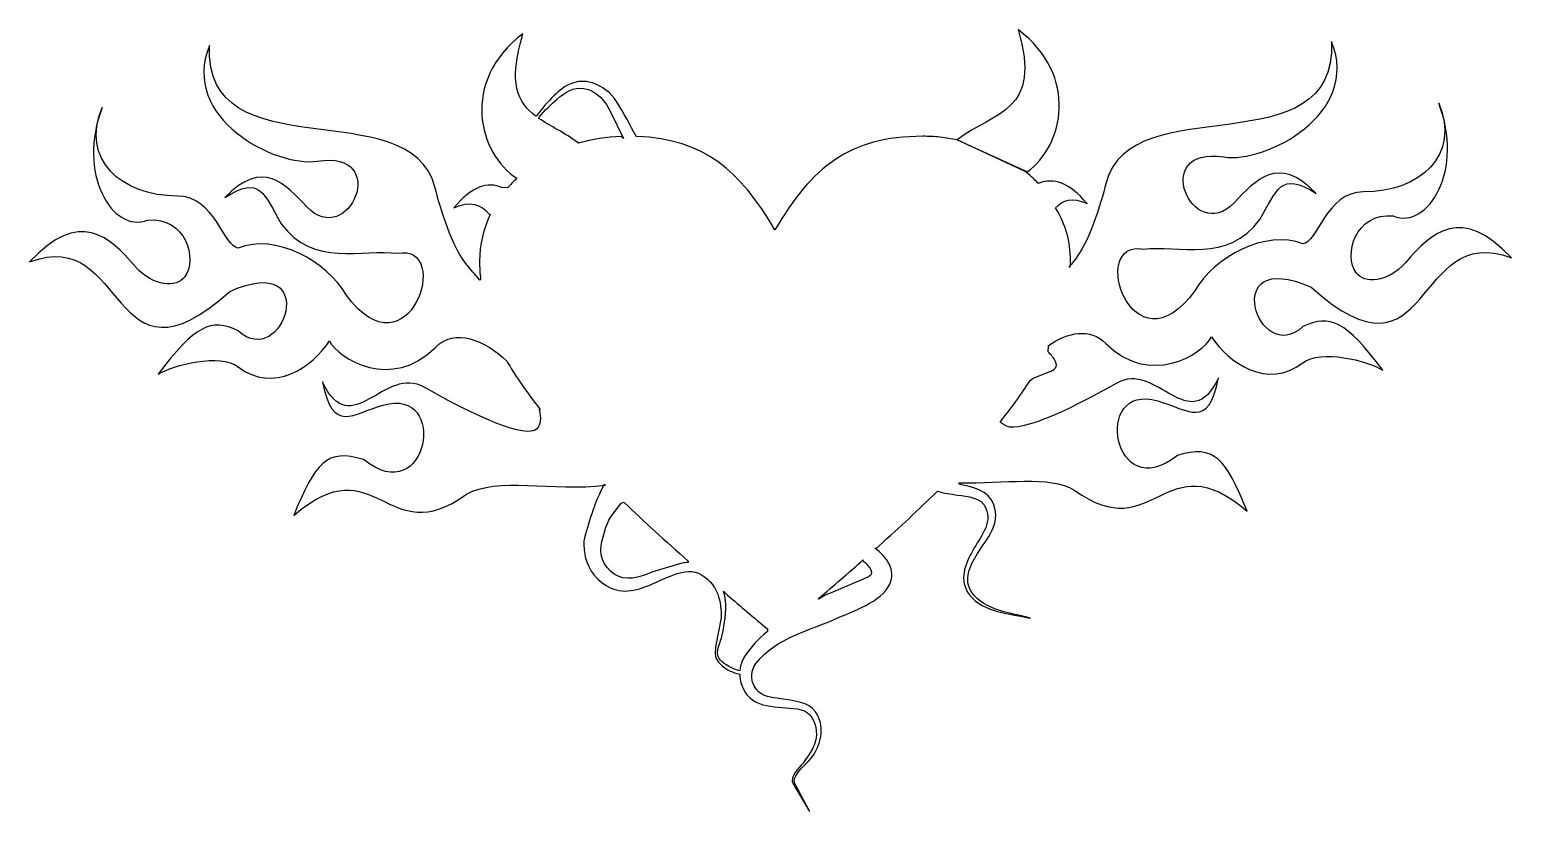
# Model space of a CAD drawing. Header units: centimetres. Extents: x -9.6 to 9.6, y -5.1 to 5.1.
import ezdxf

# ---------------------------------------------------------------- set-up
doc = ezdxf.new("R2010")
doc.units = ezdxf.units.CM
doc.header["$MEASUREMENT"] = 0
doc.layers.add('Camada 1', color=7, linetype='Continuous')

msp = doc.modelspace()

# ---------------------------------------------------------------- linework, layer by layer
at = {"layer": 'Camada 1'}
for points, knots in [([(3.31283, 3.23855), (3.37136, 3.19079), (3.42628, 3.13994), (3.47727, 3.08628), (3.47727, 3.08628), (3.47727, 3.08628), (3.49608, 3.08363), (3.49608, 3.08363), (3.49608, 3.08363), (3.67449, 3.15634), (3.87943, 3.10247), (4.11587, 2.81905), (4.11587, 2.81905), (3.91706, 2.90642), (3.80475, 2.86731), (3.70505, 2.76293), (3.70505, 2.76293), (3.70505, 2.76293), (3.70505, 2.76293), (3.70505, 2.76293), (3.70505, 2.76293), (3.84356, 2.53883), (3.89928, 2.34222), (3.89928, 2.07208), (3.89928, 2.07208), (3.89928, 2.04975), (3.89891, 2.02742), (3.8982, 2.00506), (3.8982, 2.00506), (3.8982, 2.00506), (3.87891, 1.99424), (3.87891, 1.99424), (3.87891, 1.99424), (3.89375, 2.01154), (3.90862, 2.02895), (3.92357, 2.04639), (3.92357, 2.04639), (4.15238, 2.31076), (4.29026, 2.80884), (4.36267, 3.08805), (4.36267, 3.08805), (4.68729, 4.34075), (7.36625, 3.26381), (7.29478, 4.9278), (7.29478, 4.9278), (7.29478, 4.9278), (7.29478, 4.9278), (7.29478, 4.9278), (7.29478, 4.9278), (7.6825, 3.98591), (6.43425, 3.34056), (5.89558, 3.42507), (5.89558, 3.42507), (4.92234, 3.5744), (5.48717, 2.26723), (6.0283, 2.83042), (6.0283, 2.83042), (6.30873, 3.11948), (6.59707, 3.46949), (7.09505, 2.95006), (7.09505, 2.95006), (6.62957, 3.25438), (6.58443, 2.98713), (6.36102, 2.61116), (6.36102, 2.61116), (5.95467, 2.04114), (5.29454, 2.28472), (4.8476, 2.22749), (4.8476, 2.22749), (4.12256, 2.3596), (4.7034, 0.57874), (5.51893, 1.68568), (5.51893, 1.68568), (5.76573, 2.12777), (6.44542, 2.48869), (6.92048, 2.29536), (6.92048, 2.29536), (7.1077, 2.30772), (7.22465, 2.9714), (7.71111, 2.97126), (7.71111, 2.97126), (8.4453, 2.96978), (8.97524, 3.45132), (8.68859, 4.12328), (8.68859, 4.12328), (9.02519, 3.27455), (8.5573, 2.47511), (8.09788, 2.65815), (8.09788, 2.65815), (7.60626, 2.70816), (7.44272, 2.14695), (7.61943, 1.91676), (7.61943, 1.91676), (7.72479, 1.77994), (8.01255, 1.78513), (8.25747, 2.05133), (8.25747, 2.05133), (8.59759, 2.45188), (8.98605, 2.80635), (9.63304, 2.11427), (9.63304, 2.11427), (8.35172, 2.60325), (8.60561, 0.32116), (7.02893, 1.7316), (7.02893, 1.7316), (5.81613, 2.27548), (6.34265, 0.67565), (6.92185, 1.22093), (6.92185, 1.22093), (7.27298, 1.38857), (7.48536, 1.28874), (7.96195, 0.65403), (7.96195, 0.65403), (7.76592, 0.77778), (7.15344, 0.931), (6.92185, 0.75111), (6.92185, 0.75111), (6.46772, 0.39474), (5.9466, 0.75042), (5.73527, 1.08954), (5.73527, 1.08954), (5.61621, 0.85126), (4.92049, 0.43671), (4.36182, 0.99969), (4.36182, 0.99969), (4.15335, 1.20911), (3.86948, 1.14796), (3.61408, 0.97582), (3.61408, 0.97582), (3.61408, 0.97582), (3.60948, 0.89192), (3.60948, 0.89192), (3.60948, 0.89192), (3.64949, 0.8558), (3.68301, 0.81334), (3.70653, 0.76476), (3.70653, 0.76476), (3.7405, 0.69483), (3.68767, 0.65435), (3.62528, 0.6326), (3.62528, 0.6326), (3.62528, 0.6326), (3.41401, 0.55103), (3.41401, 0.55103), (3.41401, 0.55103), (3.41401, 0.55103), (3.37416, 0.51804), (3.37416, 0.51804), (3.37416, 0.51804), (3.26012, 0.33865), (3.13011, 0.15924), (2.98673, -0.02015), (2.98673, -0.02015), (2.98673, -0.02015), (3.03824, -0.05537), (3.03824, -0.05537), (3.03824, -0.05537), (3.16675, -0.1898), (3.82964, 0.10124), (4.49509, 0.48292), (4.49509, 0.48292), (5.02497, 0.78716), (5.44555, -0.244), (5.82502, 0.55497), (5.82502, 0.55497), (5.69204, -0.12633), (5.43812, 0.14151), (5.03627, 0.25387), (5.03627, 0.25387), (4.17375, 0.50525), (4.45265, -1.133), (5.29207, -0.4532), (5.29207, -0.4532), (5.76885, -0.30747), (5.9199, -0.49328), (6.19882, -1.18014), (6.19882, -1.18014), (5.12096, -0.2527), (5.00319, -1.66311), (3.95047, -0.90582), (3.95047, -0.90582), (3.62358, -0.70916), (3.03755, -0.82295), (2.45446, -0.80967), (2.45446, -0.80967), (2.45446, -0.80967), (2.4542, -0.82824), (2.4542, -0.82824), (2.4542, -0.82824), (2.62848, -0.86877), (2.8375, -0.9014), (2.90497, -1.09626), (2.90497, -1.09626), (2.99236, -1.34925), (2.81924, -1.52883), (2.69148, -1.72875), (2.69148, -1.72875), (2.59335, -1.88295), (2.50098, -2.06916), (2.62073, -2.2391), (2.62073, -2.2391), (2.78657, -2.47386), (3.12923, -2.49646), (3.37863, -2.56904), (3.37863, -2.56904), (3.37863, -2.56904), (3.37821, -2.57063), (3.37821, -2.57063), (3.37821, -2.57063), (3.11752, -2.50763), (2.76872, -2.49906), (2.58684, -2.2648), (2.58684, -2.2648), (2.44386, -2.08057), (2.52905, -1.86909), (2.63039, -1.68833), (2.63039, -1.68833), (2.72593, -1.51757), (2.88661, -1.34585), (2.80187, -1.13818), (2.80187, -1.13818), (2.74297, -0.99422), (2.5611, -0.99044), (2.43283, -0.96975), (2.43283, -0.96975), (2.34478, -0.95552), (2.25334, -0.94551), (2.17026, -0.91747), (2.17026, -0.91747), (2.17026, -0.91747), (2.12197, -0.9647), (2.12197, -0.9647), (2.12197, -0.9647), (1.88369, -1.19902), (1.63035, -1.43336), (1.36772, -1.66767), (1.36772, -1.66767), (1.36772, -1.66767), (1.35679, -1.65979), (1.35679, -1.65979), (1.35679, -1.65979), (1.51205, -1.76933), (1.6345, -1.93996), (1.54975, -2.12916), (1.54975, -2.12916), (1.44796, -2.35617), (1.04455, -2.48939), (0.89329, -2.5585), (0.89329, -2.5585), (0.50943, -2.7345), (0.0848, -2.81134), (-0.18952, -3.15678), (-0.18952, -3.15678), (-0.27495, -3.26444), (-0.25617, -3.44282), (-0.15166, -3.53053), (-0.15166, -3.53053), (-0.0639, -3.60416), (0.06247, -3.60509), (0.16907, -3.62266), (0.16907, -3.62266), (0.31568, -3.64676), (0.48993, -3.65581), (0.58547, -3.78884), (0.58547, -3.78884), (0.70993, -3.96161), (0.66609, -4.18381), (0.55737, -4.35164), (0.55737, -4.35164), (0.49038, -4.45515), (0.36351, -4.53029), (0.31596, -4.64617), (0.31596, -4.64617), (0.30794, -4.66551), (0.30659, -4.69745), (0.31554, -4.71687), (0.31554, -4.71687), (0.31554, -4.71687), (0.50636, -5.07975), (0.50636, -5.07975), (0.50636, -5.07975), (0.50636, -5.07975), (0.50498, -5.08046), (0.50498, -5.08046), (0.50498, -5.08046), (0.50498, -5.08046), (0.29419, -4.72385), (0.29419, -4.72385), (0.29419, -4.72385), (0.24188, -4.62447), (0.37341, -4.51994), (0.41995, -4.45644), (0.41995, -4.45644), (0.51351, -4.32801), (0.61013, -4.19887), (0.5959, -4.03086), (0.5959, -4.03086), (0.58579, -3.91209), (0.52092, -3.78956), (0.39709, -3.75966), (0.39709, -3.75966), (0.14703, -3.69912), (-0.17356, -3.77786), (-0.33321, -3.52484), (-0.33321, -3.52484), (-0.37644, -3.45645), (-0.39962, -3.38284), (-0.39989, -3.29979), (-0.39989, -3.29979), (-0.39989, -3.29979), (-0.39902, -3.29714), (-0.39902, -3.29714), (-0.39902, -3.29714), (-0.39902, -3.29714), (-0.46667, -3.27841), (-0.46667, -3.27841), (-0.46667, -3.27841), (-0.54554, -3.25616), (-0.61915, -3.20208), (-0.67717, -3.14024), (-0.67717, -3.14024), (-0.73167, -3.08232), (-0.72088, -2.99252), (-0.71003, -2.92199), (-0.71003, -2.92199), (-0.71003, -2.92199), (-0.64161, -2.56353), (-0.64161, -2.56353), (-0.64161, -2.56353), (-0.6374, -2.45944), (-0.65172, -2.35409), (-0.68675, -2.25595), (-0.68675, -2.25595), (-0.72834, -2.13937), (-0.82386, -2.03378), (-0.93755, -1.98433), (-0.93755, -1.98433), (-1.0486, -1.93615), (-1.17308, -1.97398), (-1.27944, -2.01283), (-1.27944, -2.01283), (-1.47171, -2.08292), (-1.6466, -2.20177), (-1.85639, -2.21563), (-1.85639, -2.21563), (-1.95712, -2.22232), (-2.05091, -2.19446), (-2.13762, -2.14435), (-2.13762, -2.14435), (-2.29841, -2.05127), (-2.39855, -1.88606), (-2.41924, -1.70345), (-2.41924, -1.70345), (-2.42604, -1.64373), (-2.4331, -1.58145), (-2.41755, -1.52337), (-2.41755, -1.52337), (-2.35371, -1.28577), (-2.27772, -1.05096), (-2.1658, -0.83254), (-2.1658, -0.83254), (-2.1658, -0.83254), (-2.14678, -0.84177), (-2.14678, -0.84177), (-2.14678, -0.84177), (-2.82216, -0.92641), (-3.56585, -0.72781), (-3.95066, -0.95914), (-3.95066, -0.95914), (-5.00338, -1.71651), (-5.12118, -0.30615), (-6.19901, -1.23346), (-6.19901, -1.23346), (-5.92011, -0.54673), (-5.76904, -0.36097), (-5.29234, -0.50657), (-5.29234, -0.50657), (-4.45287, -1.18642), (-4.17395, 0.45175), (-5.03649, 0.20042), (-5.03649, 0.20042), (-5.43839, 0.08795), (-5.69221, -0.17989), (-5.82521, 0.50141), (-5.82521, 0.50141), (-5.4458, -0.29742), (-5.02516, 0.73377), (-4.49531, 0.42952), (-4.49531, 0.42952), (-3.82988, 0.04786), (-3.16705, -0.24326), (-3.03851, -0.1088), (-3.03851, -0.1088), (-2.98639, -0.0539), (-2.97967, 0.03495), (-3.00687, 0.14001), (-3.00687, 0.14001), (-3.00687, 0.14001), (-2.99274, 0.13834), (-2.99274, 0.13834), (-2.99274, 0.13834), (-3.20475, 0.41679), (-3.33723, 0.60755), (-3.42658, 0.77196), (-3.42658, 0.77196), (-3.72032, 1.04586), (-4.10055, 1.20895), (-4.36201, 0.94614), (-4.36201, 0.94614), (-4.92073, 0.38321), (-5.6164, 0.79781), (-5.73554, 1.03615), (-5.73554, 1.03615), (-5.94686, 0.69709), (-6.46799, 0.34133), (-6.92209, 0.69767), (-6.92209, 0.69767), (-7.15365, 0.87767), (-7.76608, 0.72434), (-7.96217, 0.60059), (-7.96217, 0.60059), (-7.48558, 1.23535), (-7.27319, 1.33507), (-6.92209, 1.16754), (-6.92209, 1.16754), (-6.34286, 0.62221), (-5.81637, 2.22201), (-7.0289, 1.67808), (-7.0289, 1.67808), (-8.60569, 0.26768), (-8.3518, 2.55011), (-9.63304, 2.06105), (-9.63304, 2.06105), (-8.98616, 2.75301), (-8.59754, 2.39866), (-8.2575, 1.99818), (-8.2575, 1.99818), (-8.01263, 1.73169), (-7.72484, 1.72656), (-7.61948, 1.86324), (-7.61948, 1.86324), (-7.44276, 2.09361), (-7.60628, 2.65469), (-8.09793, 2.60492), (-8.09793, 2.60492), (-8.55733, 2.42164), (-9.02524, 3.22108), (-8.68861, 4.06987), (-8.68861, 4.06987), (-8.97521, 3.39783), (-8.4453, 2.91645), (-7.71108, 2.91795), (-7.71108, 2.91795), (-7.2247, 2.91795), (-7.10772, 2.25422), (-6.9205, 2.24191), (-6.9205, 2.24191), (-6.44544, 2.43519), (-5.76575, 2.07432), (-5.51892, 1.63218), (-5.51892, 1.63218), (-4.70342, 0.52516), (-4.12258, 2.30621), (-4.84762, 2.17399), (-4.84762, 2.17399), (-5.29455, 2.23133), (-5.95469, 1.98793), (-6.36101, 2.55772), (-6.36101, 2.55772), (-6.5845, 2.93369), (-6.62959, 3.20084), (-7.09507, 2.89655), (-7.09507, 2.89655), (-6.5971, 3.41603), (-6.3087, 3.0662), (-6.0283, 2.77701), (-6.0283, 2.77701), (-5.48723, 2.21382), (-4.92234, 3.52097), (-5.89561, 3.37166), (-5.89561, 3.37166), (-6.43422, 3.2871), (-7.68253, 3.93268), (-7.29486, 4.87433), (-7.29486, 4.87433), (-7.29486, 4.87433), (-7.29486, 4.87433), (-7.29486, 4.87433), (-7.29486, 4.87433), (-7.36624, 3.21023), (-4.68729, 4.28727), (-4.36264, 3.03452), (-4.36264, 3.03452), (-4.29025, 2.75528), (-4.15243, 2.25731), (-3.92364, 1.99309), (-3.92364, 1.99309), (-3.87445, 1.93568), (-3.82598, 1.87898), (-3.77833, 1.82336), (-3.77833, 1.82336), (-3.77833, 1.82336), (-3.76886, 1.83164), (-3.76886, 1.83164), (-3.76886, 1.83164), (-3.77801, 1.91178), (-3.7827, 1.99192), (-3.7827, 2.07204), (-3.7827, 2.07204), (-3.7827, 2.28638), (-3.73341, 2.49106), (-3.64385, 2.67841), (-3.64385, 2.67841), (-3.64385, 2.67841), (-3.66282, 2.68746), (-3.66282, 2.68746), (-3.66282, 2.68746), (-3.76476, 2.80983), (-3.90245, 2.85936), (-4.11587, 2.76559), (-4.11587, 2.76559), (-3.87946, 3.04899), (-3.67452, 3.10285), (-3.49608, 3.03012), (-3.49608, 3.03012), (-3.49608, 3.03012), (-3.41829, 3.02247), (-3.41829, 3.02247), (-3.41829, 3.02247), (-3.38194, 3.06486), (-3.34323, 3.10568), (-3.3023, 3.14484), (-3.3023, 3.14484), (-3.3023, 3.14484), (-3.29875, 3.15029), (-3.29875, 3.15029), (-3.29875, 3.15029), (-3.79302, 3.4635), (-4.04178, 4.40383), (-3.21943, 5.02685), (-3.21943, 5.02685), (-3.41266, 4.38182), (-3.28812, 4.13211), (-3.05131, 3.95455), (-3.05131, 3.95455), (-3.05131, 3.95455), (-3.04081, 3.96143), (-3.04081, 3.96143), (-3.04081, 3.96143), (-2.97212, 4.05597), (-2.89529, 4.14373), (-2.81597, 4.22088), (-2.81597, 4.22088), (-2.66831, 4.36426), (-2.52279, 4.44726), (-2.32051, 4.389), (-2.32051, 4.389), (-2.19205, 4.35209), (-2.07236, 4.25703), (-2.00079, 4.14474), (-2.00079, 4.14474), (-1.90879, 4.0003), (-1.82693, 3.84399), (-1.74388, 3.68696), (-1.74388, 3.68696), (-1.74388, 3.68696), (-1.73531, 3.69159), (-1.73531, 3.69159), (-1.73531, 3.69159), (-0.85872, 3.65669), (-0.40022, 3.25193), (0.05833, 2.4775), (0.05833, 2.4775), (0.05833, 2.4775), (0.05833, 2.4775), (0.05833, 2.4775), (0.05833, 2.4775), (0.53839, 3.28845), (1.01853, 3.69405), (1.97881, 3.69405), (1.97881, 3.69405), (2.05551, 3.69405), (2.13121, 3.69024), (2.20558, 3.68283), (2.20558, 3.68283), (2.20558, 3.68283), (2.42688, 3.6496), (2.42688, 3.6496), (2.42688, 3.6496), (2.42688, 3.6496), (3.31283, 3.23855), (3.31283, 3.23855)], [0, 0, 0, 0, 0.00671141, 0.00671141, 0.00671141, 0.00671141, 0.01342282, 0.01342282, 0.01342282, 0.01342282, 0.02013423, 0.02013423, 0.02013423, 0.02013423, 0.02684564, 0.02684564, 0.02684564, 0.02684564, 0.03355705, 0.03355705, 0.03355705, 0.03355705, 0.04026846, 0.04026846, 0.04026846, 0.04026846, 0.04697987, 0.04697987, 0.04697987, 0.04697987, 0.05369128, 0.05369128, 0.05369128, 0.05369128, 0.06040268, 0.06040268, 0.06040268, 0.06040268, 0.06711409, 0.06711409, 0.06711409, 0.06711409, 0.0738255, 0.0738255, 0.0738255, 0.0738255, 0.08053691, 0.08053691, 0.08053691, 0.08053691, 0.08724832, 0.08724832, 0.08724832, 0.08724832, 0.09395973, 0.09395973, 0.09395973, 0.09395973, 0.10067114, 0.10067114, 0.10067114, 0.10067114, 0.10738255, 0.10738255, 0.10738255, 0.10738255, 0.11409396, 0.11409396, 0.11409396, 0.11409396, 0.12080537, 0.12080537, 0.12080537, 0.12080537, 0.12751678, 0.12751678, 0.12751678, 0.12751678, 0.13422819, 0.13422819, 0.13422819, 0.13422819, 0.1409396, 0.1409396, 0.1409396, 0.1409396, 0.14765101, 0.14765101, 0.14765101, 0.14765101, 0.15436242, 0.15436242, 0.15436242, 0.15436242, 0.16107383, 0.16107383, 0.16107383, 0.16107383, 0.16778523, 0.16778523, 0.16778523, 0.16778523, 0.17449664, 0.17449664, 0.17449664, 0.17449664, 0.18120805, 0.18120805, 0.18120805, 0.18120805, 0.18791946, 0.18791946, 0.18791946, 0.18791946, 0.19463087, 0.19463087, 0.19463087, 0.19463087, 0.20134228, 0.20134228, 0.20134228, 0.20134228, 0.20805369, 0.20805369, 0.20805369, 0.20805369, 0.2147651, 0.2147651, 0.2147651, 0.2147651, 0.22147651, 0.22147651, 0.22147651, 0.22147651, 0.22818792, 0.22818792, 0.22818792, 0.22818792, 0.23489933, 0.23489933, 0.23489933, 0.23489933, 0.24161074, 0.24161074, 0.24161074, 0.24161074, 0.24832215, 0.24832215, 0.24832215, 0.24832215, 0.25503356, 0.25503356, 0.25503356, 0.25503356, 0.26174497, 0.26174497, 0.26174497, 0.26174497, 0.26845638, 0.26845638, 0.26845638, 0.26845638, 0.27516779, 0.27516779, 0.27516779, 0.27516779, 0.28187919, 0.28187919, 0.28187919, 0.28187919, 0.2885906, 0.2885906, 0.2885906, 0.2885906, 0.29530201, 0.29530201, 0.29530201, 0.29530201, 0.30201342, 0.30201342, 0.30201342, 0.30201342, 0.30872483, 0.30872483, 0.30872483, 0.30872483, 0.31543624, 0.31543624, 0.31543624, 0.31543624, 0.32214765, 0.32214765, 0.32214765, 0.32214765, 0.32885906, 0.32885906, 0.32885906, 0.32885906, 0.33557047, 0.33557047, 0.33557047, 0.33557047, 0.34228188, 0.34228188, 0.34228188, 0.34228188, 0.34899329, 0.34899329, 0.34899329, 0.34899329, 0.3557047, 0.3557047, 0.3557047, 0.3557047, 0.36241611, 0.36241611, 0.36241611, 0.36241611, 0.36912752, 0.36912752, 0.36912752, 0.36912752, 0.37583893, 0.37583893, 0.37583893, 0.37583893, 0.38255034, 0.38255034, 0.38255034, 0.38255034, 0.38926174, 0.38926174, 0.38926174, 0.38926174, 0.39597315, 0.39597315, 0.39597315, 0.39597315, 0.40268456, 0.40268456, 0.40268456, 0.40268456, 0.40939597, 0.40939597, 0.40939597, 0.40939597, 0.41610738, 0.41610738, 0.41610738, 0.41610738, 0.42281879, 0.42281879, 0.42281879, 0.42281879, 0.4295302, 0.4295302, 0.4295302, 0.4295302, 0.43624161, 0.43624161, 0.43624161, 0.43624161, 0.44295302, 0.44295302, 0.44295302, 0.44295302, 0.44966443, 0.44966443, 0.44966443, 0.44966443, 0.45637584, 0.45637584, 0.45637584, 0.45637584, 0.46308725, 0.46308725, 0.46308725, 0.46308725, 0.46979866, 0.46979866, 0.46979866, 0.46979866, 0.47651007, 0.47651007, 0.47651007, 0.47651007, 0.48322148, 0.48322148, 0.48322148, 0.48322148, 0.48993289, 0.48993289, 0.48993289, 0.48993289, 0.4966443, 0.4966443, 0.4966443, 0.4966443, 0.5033557, 0.5033557, 0.5033557, 0.5033557, 0.51006711, 0.51006711, 0.51006711, 0.51006711, 0.51677852, 0.51677852, 0.51677852, 0.51677852, 0.52348993, 0.52348993, 0.52348993, 0.52348993, 0.53020134, 0.53020134, 0.53020134, 0.53020134, 0.53691275, 0.53691275, 0.53691275, 0.53691275, 0.54362416, 0.54362416, 0.54362416, 0.54362416, 0.55033557, 0.55033557, 0.55033557, 0.55033557, 0.55704698, 0.55704698, 0.55704698, 0.55704698, 0.56375839, 0.56375839, 0.56375839, 0.56375839, 0.5704698, 0.5704698, 0.5704698, 0.5704698, 0.57718121, 0.57718121, 0.57718121, 0.57718121, 0.58389262, 0.58389262, 0.58389262, 0.58389262, 0.59060403, 0.59060403, 0.59060403, 0.59060403, 0.59731544, 0.59731544, 0.59731544, 0.59731544, 0.60402685, 0.60402685, 0.60402685, 0.60402685, 0.61073826, 0.61073826, 0.61073826, 0.61073826, 0.61744966, 0.61744966, 0.61744966, 0.61744966, 0.62416107, 0.62416107, 0.62416107, 0.62416107, 0.63087248, 0.63087248, 0.63087248, 0.63087248, 0.63758389, 0.63758389, 0.63758389, 0.63758389, 0.6442953, 0.6442953, 0.6442953, 0.6442953, 0.65100671, 0.65100671, 0.65100671, 0.65100671, 0.65771812, 0.65771812, 0.65771812, 0.65771812, 0.66442953, 0.66442953, 0.66442953, 0.66442953, 0.67114094, 0.67114094, 0.67114094, 0.67114094, 0.67785235, 0.67785235, 0.67785235, 0.67785235, 0.68456376, 0.68456376, 0.68456376, 0.68456376, 0.69127517, 0.69127517, 0.69127517, 0.69127517, 0.69798658, 0.69798658, 0.69798658, 0.69798658, 0.70469799, 0.70469799, 0.70469799, 0.70469799, 0.7114094, 0.7114094, 0.7114094, 0.7114094, 0.71812081, 0.71812081, 0.71812081, 0.71812081, 0.72483221, 0.72483221, 0.72483221, 0.72483221, 0.73154362, 0.73154362, 0.73154362, 0.73154362, 0.73825503, 0.73825503, 0.73825503, 0.73825503, 0.74496644, 0.74496644, 0.74496644, 0.74496644, 0.75167785, 0.75167785, 0.75167785, 0.75167785, 0.75838926, 0.75838926, 0.75838926, 0.75838926, 0.76510067, 0.76510067, 0.76510067, 0.76510067, 0.77181208, 0.77181208, 0.77181208, 0.77181208, 0.77852349, 0.77852349, 0.77852349, 0.77852349, 0.7852349, 0.7852349, 0.7852349, 0.7852349, 0.79194631, 0.79194631, 0.79194631, 0.79194631, 0.79865772, 0.79865772, 0.79865772, 0.79865772, 0.80536913, 0.80536913, 0.80536913, 0.80536913, 0.81208054, 0.81208054, 0.81208054, 0.81208054, 0.81879195, 0.81879195, 0.81879195, 0.81879195, 0.82550336, 0.82550336, 0.82550336, 0.82550336, 0.83221477, 0.83221477, 0.83221477, 0.83221477, 0.83892617, 0.83892617, 0.83892617, 0.83892617, 0.84563758, 0.84563758, 0.84563758, 0.84563758, 0.85234899, 0.85234899, 0.85234899, 0.85234899, 0.8590604, 0.8590604, 0.8590604, 0.8590604, 0.86577181, 0.86577181, 0.86577181, 0.86577181, 0.87248322, 0.87248322, 0.87248322, 0.87248322, 0.87919463, 0.87919463, 0.87919463, 0.87919463, 0.88590604, 0.88590604, 0.88590604, 0.88590604, 0.89261745, 0.89261745, 0.89261745, 0.89261745, 0.89932886, 0.89932886, 0.89932886, 0.89932886, 0.90604027, 0.90604027, 0.90604027, 0.90604027, 0.91275168, 0.91275168, 0.91275168, 0.91275168, 0.91946309, 0.91946309, 0.91946309, 0.91946309, 0.9261745, 0.9261745, 0.9261745, 0.9261745, 0.93288591, 0.93288591, 0.93288591, 0.93288591, 0.93959732, 0.93959732, 0.93959732, 0.93959732, 0.94630872, 0.94630872, 0.94630872, 0.94630872, 0.95302013, 0.95302013, 0.95302013, 0.95302013, 0.95973154, 0.95973154, 0.95973154, 0.95973154, 0.96644295, 0.96644295, 0.96644295, 0.96644295, 0.97315436, 0.97315436, 0.97315436, 0.97315436, 0.97986577, 0.97986577, 0.97986577, 0.97986577, 0.98657718, 0.98657718, 0.98657718, 0.98657718, 1, 1, 1, 1]), ([(2.4269, 3.64969), (2.91675, 4.01804), (3.53948, 4.01164), (3.21936, 5.0804), (3.21936, 5.0804), (4.01756, 4.47567), (3.80666, 3.57198), (3.3416, 3.23305), (3.3416, 3.23305), (3.3416, 3.23305), (2.4269, 3.64969), (2.4269, 3.64969)], [0, 0, 0, 0, 0.25, 0.25, 0.25, 0.25, 0.5, 0.5, 0.5, 0.5, 1, 1, 1, 1]), ([(-3.01235, 3.92668), (-2.86254, 3.82362), (-2.67591, 3.74055), (-2.49752, 3.60643), (-2.49752, 3.60643), (-2.49752, 3.60643), (-2.49479, 3.604), (-2.49479, 3.604), (-2.49479, 3.604), (-2.32014, 3.65549), (-2.13403, 3.68626), (-1.94057, 3.69285), (-1.94057, 3.69285), (-1.94057, 3.69285), (-1.91043, 3.66586), (-1.91043, 3.66586), (-1.91043, 3.66586), (-1.91043, 3.66586), (-2.07302, 3.99598), (-2.07302, 3.99598), (-2.07302, 3.99598), (-2.14261, 4.14584), (-2.25196, 4.2898), (-2.42796, 4.31517), (-2.42796, 4.31517), (-2.57068, 4.33591), (-2.66339, 4.27315), (-2.7747, 4.17761), (-2.7747, 4.17761), (-2.85656, 4.10744), (-2.93663, 4.02854), (-3.00954, 3.94298), (-3.00954, 3.94298), (-3.00954, 3.94298), (-3.01235, 3.92668), (-3.01235, 3.92668)], [0, 0, 0, 0, 0.1, 0.1, 0.1, 0.1, 0.2, 0.2, 0.2, 0.2, 0.3, 0.3, 0.3, 0.3, 0.4, 0.4, 0.4, 0.4, 0.5, 0.5, 0.5, 0.5, 0.6, 0.6, 0.6, 0.6, 0.7, 0.7, 0.7, 0.7, 0.8, 0.8, 0.8, 0.8, 1, 1, 1, 1]), ([(-1.07184, -1.82634), (-1.36166, -1.57155), (-1.64204, -1.31675), (-1.90554, -1.06196), (-1.90554, -1.06196), (-1.90554, -1.06196), (-1.94197, -1.07641), (-1.94197, -1.07641), (-1.94197, -1.07641), (-1.94197, -1.07641), (-2.07805, -1.25209), (-2.07805, -1.25209), (-2.07805, -1.25209), (-2.14335, -1.36591), (-2.17724, -1.49561), (-2.20121, -1.62465), (-2.20121, -1.62465), (-2.23172, -1.78732), (-2.12763, -1.95924), (-1.98049, -2.0251), (-1.98049, -2.0251), (-1.81891, -2.09736), (-1.63836, -2.00359), (-1.48688, -1.95287), (-1.48688, -1.95287), (-1.48688, -1.95287), (-1.1521, -1.85362), (-1.1521, -1.85362), (-1.1521, -1.85362), (-1.12519, -1.84888), (-1.09863, -1.84695), (-1.07259, -1.84756), (-1.07259, -1.84756), (-1.07259, -1.84756), (-1.07184, -1.82634), (-1.07184, -1.82634)], [0, 0, 0, 0, 0.1, 0.1, 0.1, 0.1, 0.2, 0.2, 0.2, 0.2, 0.3, 0.3, 0.3, 0.3, 0.4, 0.4, 0.4, 0.4, 0.5, 0.5, 0.5, 0.5, 0.6, 0.6, 0.6, 0.6, 0.7, 0.7, 0.7, 0.7, 0.8, 0.8, 0.8, 0.8, 1, 1, 1, 1]), ([(1.20691, -1.81015), (1.01538, -1.9788), (0.81964, -2.14744), (0.62189, -2.31609), (0.62189, -2.31609), (0.62189, -2.31609), (0.62522, -2.32056), (0.62522, -2.32056), (0.62522, -2.32056), (0.62522, -2.32056), (0.62522, -2.32056), (0.62522, -2.32056), (0.62522, -2.32056), (0.67023, -2.29669), (0.7142, -2.27354), (0.75714, -2.25092), (0.75714, -2.25092), (0.75714, -2.25092), (1.26398, -2.03788), (1.26398, -2.03788), (1.26398, -2.03788), (1.30748, -2.01814), (1.32946, -1.98782), (1.30454, -1.94168), (1.30454, -1.94168), (1.27856, -1.89379), (1.24218, -1.85302), (1.19942, -1.81928), (1.19942, -1.81928), (1.19942, -1.81928), (1.20691, -1.81015), (1.20691, -1.81015)], [0, 0, 0, 0, 0.11111111, 0.11111111, 0.11111111, 0.11111111, 0.22222222, 0.22222222, 0.22222222, 0.22222222, 0.33333333, 0.33333333, 0.33333333, 0.33333333, 0.44444444, 0.44444444, 0.44444444, 0.44444444, 0.55555556, 0.55555556, 0.55555556, 0.55555556, 0.66666667, 0.66666667, 0.66666667, 0.66666667, 0.77777778, 0.77777778, 0.77777778, 0.77777778, 1, 1, 1, 1]), ([(-0.39713, -3.24392), (-0.39213, -3.17814), (-0.37363, -3.12451), (-0.33829, -3.06932), (-0.33829, -3.06932), (-0.25971, -2.94682), (-0.1562, -2.83844), (-0.03936, -2.74116), (-0.03936, -2.74116), (-0.03936, -2.74116), (-0.0406, -2.70994), (-0.0406, -2.70994), (-0.0406, -2.70994), (-0.21538, -2.56228), (-0.38993, -2.41461), (-0.56276, -2.26695), (-0.56276, -2.26695), (-0.56276, -2.26695), (-0.61303, -2.2175), (-0.61303, -2.2175), (-0.61303, -2.2175), (-0.59805, -2.257), (-0.58768, -2.29804), (-0.58472, -2.33979), (-0.58472, -2.33979), (-0.57398, -2.49161), (-0.59858, -2.64171), (-0.62811, -2.79093), (-0.62811, -2.79093), (-0.64592, -2.88094), (-0.72423, -3.00495), (-0.66901, -3.09385), (-0.66901, -3.09385), (-0.63197, -3.15351), (-0.51973, -3.20961), (-0.45636, -3.23757), (-0.45636, -3.23757), (-0.45636, -3.23757), (-0.40331, -3.25278), (-0.40331, -3.25278), (-0.40331, -3.25278), (-0.40331, -3.25278), (-0.39713, -3.24392), (-0.39713, -3.24392)], [0, 0, 0, 0, 0.08333333, 0.08333333, 0.08333333, 0.08333333, 0.16666667, 0.16666667, 0.16666667, 0.16666667, 0.25, 0.25, 0.25, 0.25, 0.33333333, 0.33333333, 0.33333333, 0.33333333, 0.41666667, 0.41666667, 0.41666667, 0.41666667, 0.5, 0.5, 0.5, 0.5, 0.58333333, 0.58333333, 0.58333333, 0.58333333, 0.66666667, 0.66666667, 0.66666667, 0.66666667, 0.75, 0.75, 0.75, 0.75, 0.83333333, 0.83333333, 0.83333333, 0.83333333, 1, 1, 1, 1])]:
    msp.add_open_spline(points, degree=3, knots=knots, dxfattribs=at)

doc.saveas('drawing.dxf')
